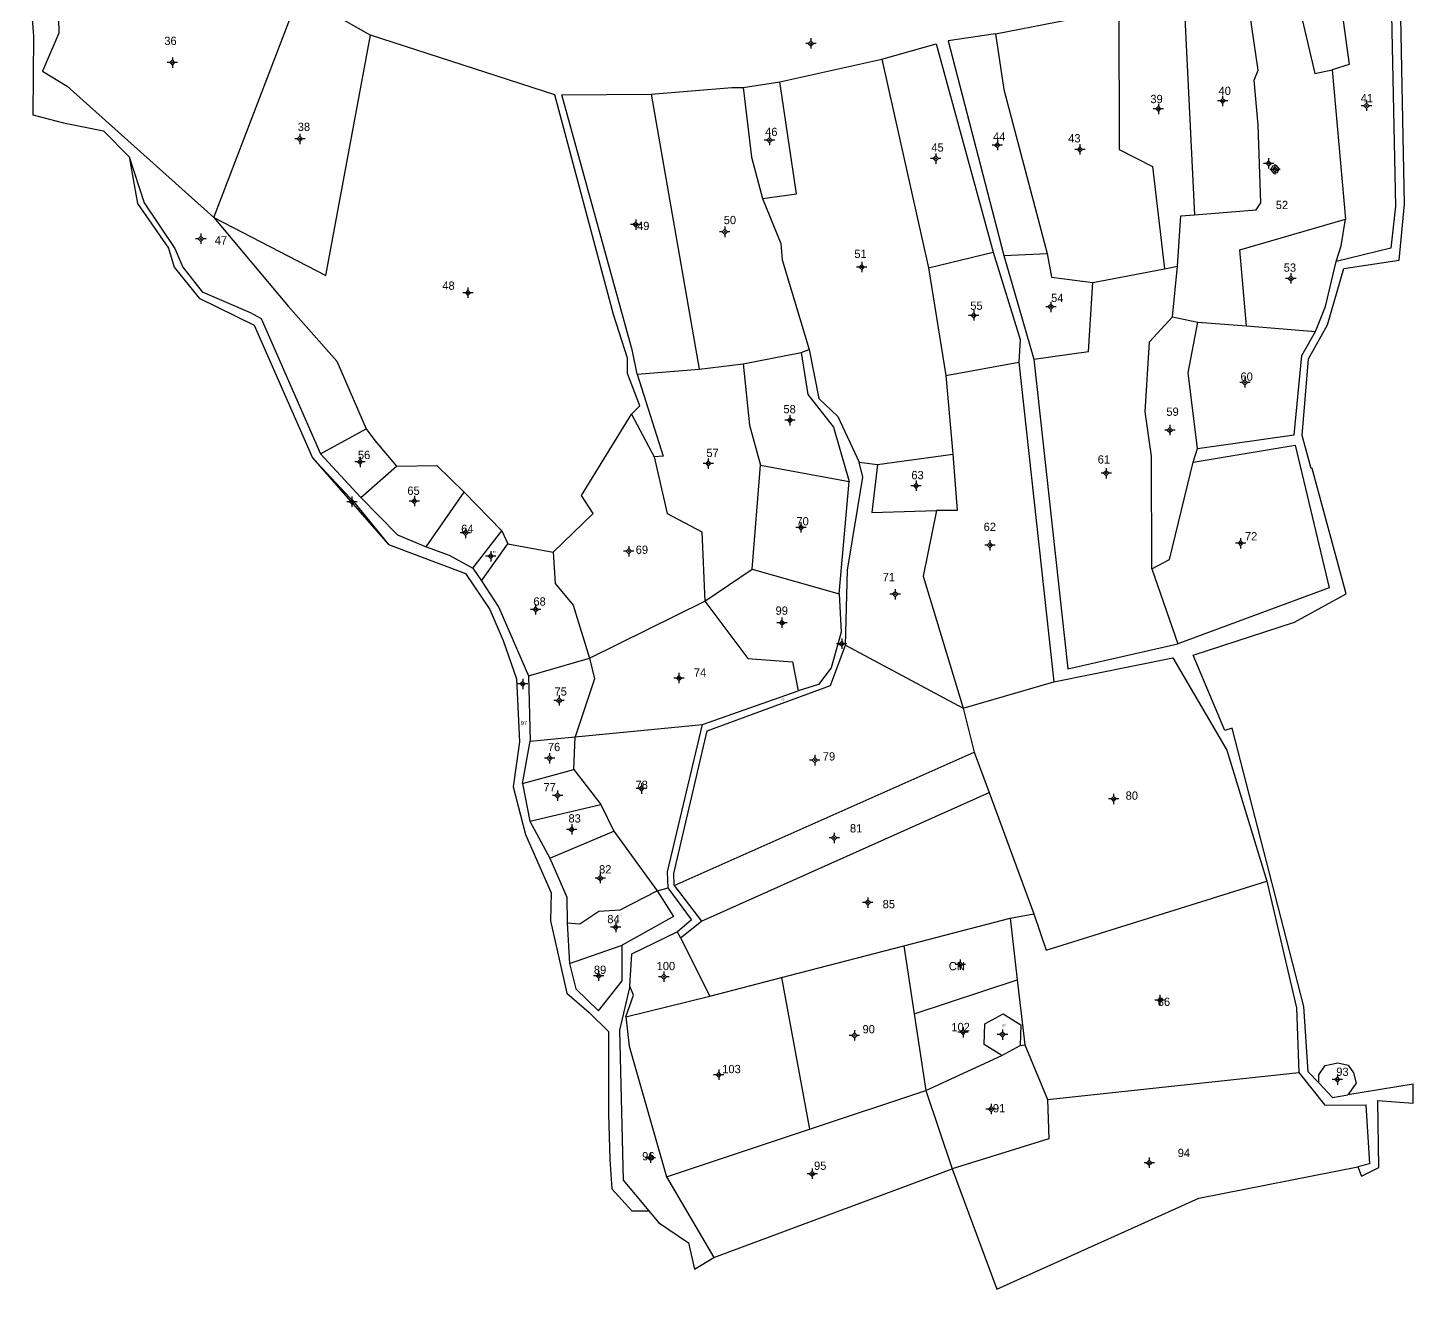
# Model space of a CAD drawing. Extents: x 549738 to 550088, y 1837966 to 1838505.
# Drawn here: x 549738.4 to 550072.8, y 1837966.1 to 1838270.6 of the extents above; entities that cross this region are included whole.
import ezdxf

# ---------------------------------------------------------------- set-up
doc = ezdxf.new("R2010")
doc.units = 0
for name, color, linetype in [('Level 10', 7, 'Continuous'), ('Level 11', 7, 'Continuous'), ('Level 15', 7, 'Continuous')]:
    doc.layers.add(name, color=color, linetype=linetype)

msp = doc.modelspace()

# ---------------------------------------------------------------- linework, layer by layer
at = {"layer": 'Level 10'}
for p, q in [((549783.33, 1838224.78), (549803.92, 1838278.62)), ((549803.92, 1838278.62), (549821.12, 1838268.8)), ((550017.36, 1838278.49), (550020, 1838225.42)), ((549971.93, 1838269.1), (550001.71, 1838274.91)), ((549919.88, 1838257.57), (549944.52, 1838262.98)), ((549944.52, 1838262.98), (549955.82, 1838212.67)), ((550053.23, 1838260.46), (550056.46, 1838224.36)), ((549911.05, 1838256.16), (549919.88, 1838257.57)), ((549888.88, 1838254.53), (549900.46, 1838188.19)), ((549955.82, 1838212.67), (549971.42, 1838216.39)), ((549973.99, 1838215.58), (549984.45, 1838216.08)), ((549973.99, 1838215.58), (549981.18, 1838190.63)), ((549955.82, 1838212.67), (549959.98, 1838186.63)), ((549995.42, 1838209.08), (550012.74, 1838212.42)), ((550012.74, 1838212.42), (550015.91, 1838213.02)), ((550014.65, 1838200.81), (550015.91, 1838213.02)), ((550014.65, 1838200.81), (550020.76, 1838199.56)), ((550020.76, 1838199.56), (550032.51, 1838198.63)), ((550032.51, 1838198.63), (550049.16, 1838197.24)), ((549911.09, 1838189.46), (549925.08, 1838192.19)), ((549925.08, 1838192.19), (549926.96, 1838192.89)), ((549900.46, 1838188.19), (549911.09, 1838189.46)), ((549959.98, 1838186.63), (549977.55, 1838189.9)), ((549977.55, 1838189.9), (549986.03, 1838112.67)), ((549885.5, 1838186.95), (549900.46, 1838188.19)), ((549959.98, 1838186.63), (549961.67, 1838167.62)), ((549884.13, 1838177.35), (549889.6, 1838167.03)), ((549809.08, 1838167.76), (549820.09, 1838173.79)), ((550019.63, 1838165.76), (550020.68, 1838169.01)), ((549807.13, 1838166.81), (549825.47, 1838145.88)), ((549809.08, 1838167.76), (549818.77, 1838157.21)), ((549939.04, 1838165.75), (549943.45, 1838165.13)), ((549943.45, 1838165.13), (549961.67, 1838167.62)), ((549818.77, 1838157.21), (549827.42, 1838164.77)), ((549913.26, 1838139.9), (549915.22, 1838165.01)), ((549915.22, 1838165.01), (549936.67, 1838161.06)), ((549934.26, 1838133.95), (549936.67, 1838161.06)), ((549834.55, 1838145.3), (549843.72, 1838158.5)), ((549843.72, 1838158.5), (549852.81, 1838149.15)), ((549845.85, 1838140.16), (549852.81, 1838149.15)), ((549852.81, 1838149.15), (549854.29, 1838146.02)), ((549847.87, 1838137.08), (549854.29, 1838146.02)), ((549854.29, 1838146.02), (549865.23, 1838143.98)), ((549845.85, 1838140.16), (549847.87, 1838137.08)), ((549901.78, 1838132.14), (549913.26, 1838139.9)), ((549913.26, 1838139.9), (549934.26, 1838133.95)), ((550009.67, 1838139.96), (550015.96, 1838121.86)), ((549874, 1838118.43), (549901.78, 1838132.14)), ((549859.24, 1838114.12), (549874, 1838118.43)), ((549935.77, 1838121.59), (549964.18, 1838106.35)), ((549859.24, 1838114.12), (549859.65, 1838098.36)), ((549964.18, 1838106.35), (549986.03, 1838112.67)), ((549901.24, 1838102.36), (549924.35, 1838110.53)), ((549964.18, 1838106.35), (549966.81, 1838095.73)), ((549870.55, 1838099.43), (549901.24, 1838102.36)), ((549857.84, 1838088.19), (549859.65, 1838098.36)), ((549859.65, 1838098.36), (549870.55, 1838099.43)), ((549870.22, 1838091.54), (549870.55, 1838099.43)), ((549894.44, 1838063.54), (549966.81, 1838095.73)), ((549966.81, 1838095.73), (549970.39, 1838085.99)), ((549857.84, 1838088.19), (549870.22, 1838091.54)), ((549870.22, 1838091.54), (549876.72, 1838083.05)), ((549857.84, 1838088.19), (549859.59, 1838079.03)), ((549900.97, 1838054.91), (549970.39, 1838085.99)), ((549970.39, 1838085.99), (549981.19, 1838056.67)), ((549859.59, 1838079.03), (549876.72, 1838083.05)), ((549876.72, 1838083.05), (549879.86, 1838076.64)), ((549859.59, 1838079.03), (549864.4, 1838070.12)), ((549864.4, 1838070.12), (549879.86, 1838076.64)), ((549879.86, 1838076.64), (549890.32, 1838062.23)), ((549890.32, 1838062.23), (549892.98, 1838062.94)), ((549894.44, 1838063.54), (549900.97, 1838054.91)), ((549895.95, 1838050.9), (549900.97, 1838054.91)), ((549949.8, 1838048.98), (549975.46, 1838055.66)), ((549975.46, 1838055.66), (549981.19, 1838056.67)), ((549975.46, 1838055.66), (549977.19, 1838040.77)), ((549868.59, 1838054.52), (549869.14, 1838044.67)), ((549895.15, 1838052.37), (549895.95, 1838050.9)), ((549869.14, 1838044.67), (549881.84, 1838049.17)), ((549895.95, 1838050.9), (549903.01, 1838036.79)), ((549920.32, 1838041.3), (549949.8, 1838048.98)), ((549949.8, 1838048.98), (549952.3, 1838032.54)), ((549903.01, 1838036.79), (549920.32, 1838041.3)), ((549920.32, 1838041.3), (549927.06, 1838004.69)), ((549952.3, 1838032.54), (549977.19, 1838040.77)), ((549977.19, 1838040.77), (549979.01, 1838025.05)), ((549882.73, 1838031.82), (549903.01, 1838036.79)), ((549952.3, 1838032.54), (549955.13, 1838014.07)), ((549973.52, 1838022.53), (549977.87, 1838024.9)), ((549977.87, 1838024.9), (549979.01, 1838025.05)), ((549979.01, 1838025.05), (549984.47, 1838011.87)), ((549955.13, 1838014.07), (549973.52, 1838022.53)), ((549984.47, 1838011.87), (550045.18, 1838018.39)), ((549927.06, 1838004.69), (549955.13, 1838014.07)), ((549955.13, 1838014.07), (549961.46, 1837995.11)), ((549892.55, 1837993.17), (549927.06, 1838004.69)), ((549904.01, 1837973.74), (549961.46, 1837995.11)), ((549892.55, 1837993.17), (549904.01, 1837973.74))]:
    msp.add_line(p, q, dxfattribs=at)
for points in [[(550049.98, 1838015.89), (550047.45, 1838018.58), (550046.39, 1838034.36), (550029.05, 1838101.52), (550027.33, 1838100.94), (550019.68, 1838119.1), (550044.12, 1838127.07), (550056.61, 1838133.93), (550048.36, 1838164.19), (550048.16, 1838164.16), (550045.96, 1838172.16), (550047.5, 1838190.64), (550052.1, 1838198.88), (550056.05, 1838212.44), (550069.38, 1838214.51), (550070.63, 1838227.98), (550069.47, 1838289.5), (550070.34, 1838289.62), (550070.22, 1838304.62)], [(550053.95, 1838286.4), (550067.2, 1838289.05), (550068.5, 1838227.56), (550067.34, 1838217.41), (550054.16, 1838214.16)], [(549738.39, 1838286.22), (549739.78, 1838268.58), (549739.66, 1838249.6), (549746.99, 1838247.64), (549756.68, 1838245.73), (549762.88, 1838239.4)], [(550053.95, 1838286.4), (550057.32, 1838261.73), (550053.23, 1838260.46)], [(549745.58, 1838284.05), (549745.93, 1838269.26), (549741.95, 1838260.08), (549747.93, 1838256.47), (549783.33, 1838224.78)], [(550043.34, 1838284.01), (550049.02, 1838259.52), (550053.23, 1838260.46)], [(550020, 1838225.42), (550034.87, 1838226.61), (550036.02, 1838228.34), (550035.31, 1838247.11), (550034.39, 1838257.92), (550035.37, 1838260.37), (550032.26, 1838281.33)], [(550001.71, 1838274.91), (550001.8, 1838241.23), (550009.82, 1838237.07), (550012.74, 1838212.42)], [(549971.93, 1838269.1), (549960.54, 1838267.4), (549973.99, 1838215.58)], [(549971.93, 1838269.1), (549973.95, 1838255.71), (549984.45, 1838216.08)], [(549783.33, 1838224.78), (549810.33, 1838210.82), (549821.12, 1838268.8)], [(549884.13, 1838177.35), (549886.09, 1838179.32), (549883.17, 1838187.15), (549883.13, 1838190.83), (549879.73, 1838201.35), (549865.57, 1838254.41), (549821.12, 1838268.8)], [(549944.52, 1838262.98), (549957.62, 1838266.74), (549971.42, 1838216.39)], [(549888.88, 1838254.53), (549908.34, 1838256.15), (549911.05, 1838256.16)], [(549911.05, 1838256.16), (549913.05, 1838239.33), (549915.73, 1838229.39)], [(549915.73, 1838229.39), (549923.95, 1838230.5), (549919.88, 1838257.57)], [(549885.5, 1838186.95), (549884.35, 1838192.49), (549867.26, 1838254.42), (549888.88, 1838254.53)], [(549762.88, 1838239.4), (549766.5, 1838228.33), (549773.89, 1838217.3), (549775.82, 1838212.77), (549780.52, 1838206.83), (549792.06, 1838201.84), (549794.77, 1838200.42), (549809.08, 1838167.76)], [(549762.88, 1838239.4), (549764.85, 1838228.19), (549772.33, 1838217.37), (549773.71, 1838212.78), (549779.8, 1838205.28), (549793.05, 1838198.83), (549807.13, 1838166.81)], [(550040.39, 1838236.56), (550039.77, 1838237.34), (550038.78, 1838237.19), (550038.41, 1838236.26), (550039.03, 1838235.48), (550040.02, 1838235.62), (550040.39, 1838236.56)], [(549915.73, 1838229.39), (549920.17, 1838218.49), (549920.5, 1838214.59), (549926.96, 1838192.89)], [(549783.33, 1838224.78), (549801.26, 1838203.35), (549812.98, 1838190.08), (549820.09, 1838173.79)], [(550015.91, 1838213.02), (550016.72, 1838225.16), (550020, 1838225.42)], [(550032.51, 1838198.63), (550030.94, 1838216.98), (550056.46, 1838224.36)], [(550054.16, 1838214.16), (550055.39, 1838217.96), (550056.46, 1838224.36)], [(549971.42, 1838216.39), (549977.87, 1838195.34), (549977.55, 1838189.9)], [(549984.45, 1838216.08), (549985.49, 1838210.41), (549995.42, 1838209.08)], [(550049.16, 1838197.24), (550051.6, 1838203.27), (550054.16, 1838214.16)], [(549981.18, 1838190.63), (549994.41, 1838192.44), (549995.42, 1838209.08)], [(550009.67, 1838139.96), (550009.61, 1838167.14), (550008.1, 1838177.85), (550009.11, 1838194.8), (550014.65, 1838200.81)], [(550020.68, 1838169.01), (550018.44, 1838187.26), (550020.76, 1838199.56)], [(550020.68, 1838169.01), (550044.02, 1838172.35), (550045.86, 1838191.49), (550049.16, 1838197.24)], [(549925.08, 1838192.19), (549926.69, 1838182.04), (549932.87, 1838174.18), (549936.67, 1838161.06)], [(549926.96, 1838192.89), (549929.34, 1838181.09), (549933.93, 1838176.75), (549939.04, 1838165.75)], [(549911.09, 1838189.46), (549912.6, 1838174.63), (549915.22, 1838165.01)], [(549981.18, 1838190.63), (549989.41, 1838115.86), (550015.96, 1838121.86)], [(549885.5, 1838186.95), (549891.77, 1838167.21), (549889.6, 1838167.03)], [(549865.23, 1838143.98), (549874.89, 1838153.31), (549872.03, 1838157.64), (549884.13, 1838177.35)], [(549820.09, 1838173.79), (549822.15, 1838170.98), (549827.42, 1838164.77)], [(550019.63, 1838165.76), (550044.24, 1838169.8), (550052.45, 1838135.39), (550015.96, 1838121.86)], [(549807.13, 1838166.81), (549817.31, 1838155.84), (549825.47, 1838145.88)], [(549889.6, 1838167.03), (549892.72, 1838153.34), (549901.12, 1838148.89), (549901.78, 1838132.14)], [(549935.77, 1838121.59), (549936.25, 1838139.65), (549939.94, 1838162.11), (549939.04, 1838165.75)], [(549961.67, 1838167.62), (549962.74, 1838154.02), (549957.72, 1838154.07)], [(550009.67, 1838139.96), (550013.96, 1838142.21), (550019.63, 1838165.76)], [(549827.42, 1838164.77), (549837.09, 1838164.91), (549843.72, 1838158.5)], [(549943.45, 1838165.13), (549942.11, 1838153.61), (549957.72, 1838154.07)], [(549818.77, 1838157.21), (549827.62, 1838148.2), (549834.55, 1838145.3)], [(549957.72, 1838154.07), (549954.49, 1838138.19), (549964.18, 1838106.35)], [(549825.47, 1838145.88), (549844.07, 1838138.87), (549849.93, 1838130.13), (549853.11, 1838122.64), (549856.35, 1838113.44), (549857.05, 1838098.22), (549855.58, 1838087.37), (549858.52, 1838075.87), (549864.75, 1838061.75), (549864.55, 1838054.97), (549868.46, 1838037.57), (549873.89, 1838032.88), (549878.57, 1838028.3), (549878.58, 1838008.42), (549878.88, 1837997.4), (549879.32, 1837990.28), (549884.22, 1837985), (549888.26, 1837985.04)], [(549834.55, 1838145.3), (549840.1, 1838143.26), (549845.85, 1838140.16)], [(549865.23, 1838143.98), (549865.66, 1838136.45), (549870.06, 1838131.23), (549874, 1838118.43)], [(549847.87, 1838137.08), (549852.05, 1838130.65), (549859.24, 1838114.12)], [(549901.78, 1838132.14), (549912.19, 1838118.3), (549922.97, 1838117.52), (549924.35, 1838110.53)], [(549934.26, 1838133.95), (549934.68, 1838124.69), (549932.29, 1838116.07), (549929.24, 1838112.05), (549924.35, 1838110.53)], [(549874, 1838118.43), (549875.15, 1838113.45), (549870.55, 1838099.43)], [(549894.44, 1838063.54), (549894.33, 1838066.45), (549902.33, 1838100.9), (549932.17, 1838111.82), (549935.77, 1838121.59)], [(549986.03, 1838112.67), (550014.77, 1838118.5), (550027.76, 1838096.2), (550037.44, 1838064.58)], [(549892.98, 1838062.94), (549892.79, 1838066.82), (549901.24, 1838102.36)], [(549864.4, 1838070.12), (549868.5, 1838060.71), (549868.59, 1838054.52)], [(549868.59, 1838054.52), (549871.6, 1838054.25), (549876.23, 1838057.33), (549881.4, 1838057.67), (549890.32, 1838062.23)], [(549890.32, 1838062.23), (549894.21, 1838056.02), (549881.84, 1838049.17)], [(549895.15, 1838052.37), (549898.58, 1838055.32), (549892.98, 1838062.94)], [(549981.19, 1838056.67), (549984.2, 1838047.92), (550037.44, 1838064.58)], [(550037.44, 1838064.58), (550044.6, 1838033.98), (550045.18, 1838018.39)], [(549883.7, 1838039.23), (549884.21, 1838047.06), (549895.15, 1838052.37)], [(549869.14, 1838044.67), (549870.7, 1838038.56), (549876.14, 1838033.3), (549881.84, 1838040.56), (549881.84, 1838049.17)], [(549883.7, 1838039.23), (549881.25, 1838028.64), (549882.12, 1837992.39), (549888.26, 1837985.04)], [(549882.73, 1838031.82), (549884.61, 1838037.04), (549883.7, 1838039.23)], [(549882.73, 1838031.82), (549883.52, 1838024.74), (549892.55, 1837993.17)], [(549973.52, 1838022.53), (549969.25, 1838025.14), (549969.38, 1838030.13), (549973.77, 1838032.53), (549978.03, 1838029.91), (549977.87, 1838024.9)], [(550045.18, 1838018.39), (550051.43, 1838010.5), (550061.31, 1838010.59), (550062.25, 1837996.31), (550059.39, 1837995.61)], [(550049.98, 1838015.89), (550049.96, 1838017.85), (550051.52, 1838020.12), (550054.61, 1838020.75), (550057.1, 1838020.17), (550058.35, 1838018.32), (550058.99, 1838015.85), (550057.01, 1838013)], [(550049.98, 1838015.89), (550053.26, 1838012.38), (550057.01, 1838013)], [(550059.39, 1837995.61), (550060.28, 1837993.33), (550064.47, 1837995.46), (550064.25, 1838011.62), (550072.78, 1838011.01), (550072.74, 1838015.58), (550057.01, 1838013)], [(549984.47, 1838011.87), (549984.79, 1838002.37), (549961.46, 1837995.11)], [(549961.46, 1837995.11), (549972.26, 1837966.06), (550021.01, 1837988.07), (550059.39, 1837995.61)], [(549888.26, 1837985.04), (549890.63, 1837982.19), (549897.87, 1837977.28), (549899.34, 1837970.92), (549904.01, 1837973.74)]]:
    msp.add_lwpolyline(points, dxfattribs=at)
at = {"layer": 'Level 11'}
for p, q in [((549926.77, 1838266.82), (549926.14, 1838266.82)), ((549927.39, 1838267.44), (549926.77, 1838266.82)), ((549926.77, 1838266.82), (549927.39, 1838266.19)), ((549927.39, 1838268.07), (549927.39, 1838267.44)), ((549928.02, 1838266.82), (549927.39, 1838267.44)), ((549927.39, 1838266.19), (549928.02, 1838266.82)), ((549927.39, 1838266.19), (549927.39, 1838265.57)), ((549928.64, 1838266.82), (549928.02, 1838266.82)), ((549773.3, 1838262.83), (549772.68, 1838262.2)), ((549773.3, 1838263.45), (549773.3, 1838262.83)), ((549773.93, 1838262.2), (549773.3, 1838262.83)), ((549772.68, 1838262.2), (549772.05, 1838262.2)), ((549772.68, 1838262.2), (549773.3, 1838261.58)), ((549773.3, 1838261.58), (549773.93, 1838262.2)), ((549773.3, 1838261.58), (549773.3, 1838260.95)), ((549774.55, 1838262.2), (549773.93, 1838262.2)), ((550011.26, 1838252.26), (550011.26, 1838251.63)), ((550026.14, 1838252.92), (550025.52, 1838252.92)), ((550026.77, 1838253.55), (550026.14, 1838252.92)), ((550026.14, 1838252.92), (550026.77, 1838252.3)), ((550026.77, 1838254.17), (550026.77, 1838253.55)), ((550027.39, 1838252.92), (550026.77, 1838253.55)), ((550026.77, 1838252.3), (550027.39, 1838252.92)), ((550026.77, 1838252.3), (550026.77, 1838251.67)), ((550028.02, 1838252.92), (550027.39, 1838252.92)), ((550061.49, 1838252.38), (550060.87, 1838251.75)), ((550061.49, 1838253), (550061.49, 1838252.38)), ((550062.12, 1838251.75), (550061.49, 1838252.38)), ((550010.63, 1838251.01), (550010.01, 1838251.01)), ((550011.26, 1838251.63), (550010.63, 1838251.01)), ((550010.63, 1838251.01), (550011.26, 1838250.38)), ((550011.88, 1838251.01), (550011.26, 1838251.63)), ((550011.26, 1838250.38), (550011.88, 1838251.01)), ((550011.26, 1838250.38), (550011.26, 1838249.76)), ((550012.51, 1838251.01), (550011.88, 1838251.01)), ((550060.87, 1838251.75), (550060.24, 1838251.75)), ((550060.87, 1838251.75), (550061.49, 1838251.13)), ((550061.49, 1838251.13), (550062.12, 1838251.75)), ((550061.49, 1838251.13), (550061.49, 1838250.5)), ((550062.74, 1838251.75), (550062.12, 1838251.75)), ((549803.45, 1838243.76), (549802.83, 1838243.76)), ((549804.08, 1838244.39), (549803.45, 1838243.76)), ((549803.45, 1838243.76), (549804.08, 1838243.14)), ((549804.08, 1838245.01), (549804.08, 1838244.39)), ((549804.7, 1838243.76), (549804.08, 1838244.39)), ((549804.08, 1838243.14), (549804.7, 1838243.76)), ((549804.08, 1838243.14), (549804.08, 1838242.51)), ((549805.33, 1838243.76), (549804.7, 1838243.76)), ((549916.78, 1838243.48), (549916.16, 1838243.48)), ((549917.41, 1838244.1), (549916.78, 1838243.48)), ((549916.78, 1838243.48), (549917.41, 1838242.85)), ((549917.41, 1838244.73), (549917.41, 1838244.1)), ((549918.03, 1838243.48), (549917.41, 1838244.1)), ((549917.41, 1838242.85), (549918.03, 1838243.48)), ((549917.41, 1838242.85), (549917.41, 1838242.23)), ((549918.66, 1838243.48), (549918.03, 1838243.48)), ((549971.78, 1838242.28), (549971.15, 1838242.28)), ((549972.4, 1838242.9), (549971.78, 1838242.28)), ((549971.78, 1838242.28), (549972.4, 1838241.65)), ((549972.4, 1838243.53), (549972.4, 1838242.9)), ((549973.03, 1838242.28), (549972.4, 1838242.9)), ((549972.4, 1838241.65), (549973.03, 1838242.28)), ((549973.65, 1838242.28), (549973.03, 1838242.28)), ((549992.34, 1838242.46), (549992.34, 1838241.84)), ((549956.91, 1838239.02), (549956.28, 1838239.02)), ((549957.53, 1838239.64), (549956.91, 1838239.02)), ((549956.91, 1838239.02), (549957.53, 1838238.39)), ((549957.53, 1838240.27), (549957.53, 1838239.64)), ((549958.16, 1838239.02), (549957.53, 1838239.64)), ((549957.53, 1838238.39), (549958.16, 1838239.02)), ((549958.78, 1838239.02), (549958.16, 1838239.02)), ((549972.4, 1838241.65), (549972.4, 1838241.03)), ((549991.71, 1838241.21), (549991.09, 1838241.21)), ((549992.34, 1838241.84), (549991.71, 1838241.21)), ((549991.71, 1838241.21), (549992.34, 1838240.59)), ((549992.96, 1838241.21), (549992.34, 1838241.84)), ((549992.34, 1838240.59), (549992.96, 1838241.21)), ((549992.34, 1838240.59), (549992.34, 1838239.96)), ((549993.59, 1838241.21), (549992.96, 1838241.21)), ((550037.87, 1838239.11), (550037.87, 1838238.48)), ((549957.53, 1838238.39), (549957.53, 1838237.77)), ((550037.24, 1838237.86), (550036.62, 1838237.86)), ((550037.87, 1838238.48), (550037.24, 1838237.86)), ((550037.24, 1838237.86), (550037.87, 1838237.23)), ((550038.49, 1838237.86), (550037.87, 1838238.48)), ((550037.87, 1838237.23), (550038.49, 1838237.86)), ((550037.87, 1838237.23), (550037.87, 1838236.61)), ((550038.78, 1838236.41), (550038.15, 1838236.41)), ((550039.12, 1838237.86), (550038.49, 1838237.86)), ((550039.4, 1838237.03), (550038.78, 1838236.41)), ((550038.78, 1838236.41), (550039.4, 1838235.78)), ((550039.4, 1838237.66), (550039.4, 1838237.03)), ((550040.03, 1838236.41), (550039.4, 1838237.03)), ((550039.4, 1838235.78), (550040.03, 1838236.41)), ((550039.4, 1838235.78), (550039.4, 1838235.16)), ((550040.65, 1838236.41), (550040.03, 1838236.41)), ((549884.49, 1838223.07), (549883.87, 1838223.07)), ((549885.12, 1838223.7), (549884.49, 1838223.07)), ((549884.49, 1838223.07), (549885.12, 1838222.45)), ((549885.12, 1838224.32), (549885.12, 1838223.7)), ((549885.74, 1838223.07), (549885.12, 1838223.7)), ((549885.12, 1838222.45), (549885.74, 1838223.07)), ((549885.12, 1838222.45), (549885.12, 1838221.82)), ((549886.37, 1838223.07), (549885.74, 1838223.07)), ((549906.62, 1838222.58), (549906.62, 1838221.95)), ((549779.54, 1838219.65), (549778.92, 1838219.65)), ((549780.17, 1838220.27), (549779.54, 1838219.65)), ((549779.54, 1838219.65), (549780.17, 1838219.02)), ((549780.17, 1838220.9), (549780.17, 1838220.27)), ((549780.79, 1838219.65), (549780.17, 1838220.27)), ((549780.17, 1838219.02), (549780.79, 1838219.65)), ((549780.17, 1838219.02), (549780.17, 1838218.4)), ((549781.42, 1838219.65), (549780.79, 1838219.65)), ((549905.99, 1838221.33), (549905.37, 1838221.33)), ((549906.62, 1838221.95), (549905.99, 1838221.33)), ((549905.99, 1838221.33), (549906.62, 1838220.7)), ((549907.24, 1838221.33), (549906.62, 1838221.95)), ((549906.62, 1838220.7), (549907.24, 1838221.33)), ((549906.62, 1838220.7), (549906.62, 1838220.08)), ((549907.87, 1838221.33), (549907.24, 1838221.33)), ((549939.04, 1838212.82), (549938.42, 1838212.82)), ((549939.67, 1838213.44), (549939.04, 1838212.82)), ((549939.04, 1838212.82), (549939.67, 1838212.19)), ((549939.67, 1838214.07), (549939.67, 1838213.44)), ((549940.29, 1838212.82), (549939.67, 1838213.44)), ((549939.67, 1838212.19), (549940.29, 1838212.82)), ((549939.67, 1838212.19), (549939.67, 1838211.57)), ((549940.92, 1838212.82), (549940.29, 1838212.82)), ((550042.6, 1838210.09), (550041.98, 1838210.09)), ((550043.23, 1838210.72), (550042.6, 1838210.09)), ((550042.6, 1838210.09), (550043.23, 1838209.47)), ((550043.23, 1838211.34), (550043.23, 1838210.72)), ((550043.85, 1838210.09), (550043.23, 1838210.72)), ((550043.23, 1838209.47), (550043.85, 1838210.09)), ((550043.23, 1838209.47), (550043.23, 1838208.84)), ((550044.48, 1838210.09), (550043.85, 1838210.09)), ((549844.01, 1838206.61), (549843.39, 1838206.61)), ((549844.64, 1838207.24), (549844.01, 1838206.61)), ((549844.01, 1838206.61), (549844.64, 1838205.99)), ((549844.64, 1838207.86), (549844.64, 1838207.24)), ((549845.26, 1838206.61), (549844.64, 1838207.24)), ((549844.64, 1838205.99), (549845.26, 1838206.61)), ((549844.64, 1838205.99), (549844.64, 1838205.36)), ((549845.89, 1838206.61), (549845.26, 1838206.61)), ((549966.69, 1838202.39), (549966.69, 1838201.77)), ((549984.69, 1838203.2), (549984.06, 1838203.2)), ((549985.31, 1838203.82), (549984.69, 1838203.2)), ((549984.69, 1838203.2), (549985.31, 1838202.57)), ((549985.31, 1838204.45), (549985.31, 1838203.82)), ((549985.94, 1838203.2), (549985.31, 1838203.82)), ((549985.31, 1838202.57), (549985.94, 1838203.2)), ((549985.31, 1838202.57), (549985.31, 1838201.95)), ((549986.56, 1838203.2), (549985.94, 1838203.2)), ((549966.07, 1838201.14), (549965.44, 1838201.14)), ((549966.69, 1838201.77), (549966.07, 1838201.14)), ((549966.07, 1838201.14), (549966.69, 1838200.52)), ((549967.32, 1838201.14), (549966.69, 1838201.77)), ((549966.69, 1838200.52), (549967.32, 1838201.14)), ((549966.69, 1838200.52), (549966.69, 1838199.89)), ((549967.94, 1838201.14), (549967.32, 1838201.14)), ((550032.14, 1838185.6), (550031.51, 1838184.98)), ((550032.14, 1838186.23), (550032.14, 1838185.6)), ((550032.76, 1838184.98), (550032.14, 1838185.6)), ((550031.51, 1838184.98), (550030.89, 1838184.98)), ((550031.51, 1838184.98), (550032.14, 1838184.35)), ((550032.14, 1838184.35), (550032.76, 1838184.98)), ((550032.14, 1838184.35), (550032.14, 1838183.73)), ((550033.39, 1838184.98), (550032.76, 1838184.98)), ((549921.73, 1838175.84), (549921.1, 1838175.84)), ((549922.35, 1838176.46), (549921.73, 1838175.84)), ((549921.73, 1838175.84), (549922.35, 1838175.21)), ((549922.35, 1838177.09), (549922.35, 1838176.46)), ((549922.98, 1838175.84), (549922.35, 1838176.46)), ((549922.35, 1838175.21), (549922.98, 1838175.84)), ((549923.6, 1838175.84), (549922.98, 1838175.84)), ((549922.35, 1838175.21), (549922.35, 1838174.59)), ((550013.4, 1838173.48), (550012.78, 1838173.48)), ((550014.03, 1838174.1), (550013.4, 1838173.48)), ((550013.4, 1838173.48), (550014.03, 1838172.85)), ((550014.03, 1838174.73), (550014.03, 1838174.1)), ((550014.65, 1838173.48), (550014.03, 1838174.1)), ((550014.03, 1838172.85), (550014.65, 1838173.48)), ((550014.03, 1838172.85), (550014.03, 1838172.23)), ((550015.28, 1838173.48), (550014.65, 1838173.48)), ((549817.97, 1838165.8), (549817.35, 1838165.8)), ((549818.6, 1838166.42), (549817.97, 1838165.8)), ((549817.97, 1838165.8), (549818.6, 1838165.17)), ((549818.6, 1838167.05), (549818.6, 1838166.42)), ((549819.22, 1838165.8), (549818.6, 1838166.42)), ((549818.6, 1838165.17), (549819.22, 1838165.8)), ((549819.85, 1838165.8), (549819.22, 1838165.8)), ((549902.02, 1838165.39), (549901.39, 1838165.39)), ((549902.64, 1838166.01), (549902.02, 1838165.39)), ((549902.02, 1838165.39), (549902.64, 1838164.76)), ((549902.64, 1838166.64), (549902.64, 1838166.01)), ((549903.27, 1838165.39), (549902.64, 1838166.01)), ((549902.64, 1838164.76), (549903.27, 1838165.39)), ((549903.89, 1838165.39), (549903.27, 1838165.39)), ((549818.6, 1838165.17), (549818.6, 1838164.55)), ((549902.64, 1838164.76), (549902.64, 1838164.14)), ((549998.05, 1838163.05), (549997.42, 1838163.05)), ((549998.67, 1838163.67), (549998.05, 1838163.05)), ((549998.05, 1838163.05), (549998.67, 1838162.42)), ((549998.67, 1838164.3), (549998.67, 1838163.67)), ((549999.3, 1838163.05), (549998.67, 1838163.67)), ((549998.67, 1838162.42), (549999.3, 1838163.05)), ((549998.67, 1838162.42), (549998.67, 1838161.8)), ((549999.92, 1838163.05), (549999.3, 1838163.05)), ((549952.15, 1838160.02), (549951.52, 1838160.02)), ((549952.77, 1838160.65), (549952.15, 1838160.02)), ((549952.15, 1838160.02), (549952.77, 1838159.4)), ((549952.77, 1838161.27), (549952.77, 1838160.65)), ((549953.4, 1838160.02), (549952.77, 1838160.65)), ((549952.77, 1838159.4), (549953.4, 1838160.02)), ((549952.77, 1838159.4), (549952.77, 1838158.77)), ((549954.02, 1838160.02), (549953.4, 1838160.02)), ((549816.01, 1838156.18), (549815.39, 1838156.18)), ((549816.64, 1838156.8), (549816.01, 1838156.18)), ((549816.01, 1838156.18), (549816.64, 1838155.55)), ((549816.64, 1838157.43), (549816.64, 1838156.8)), ((549817.26, 1838156.18), (549816.64, 1838156.8)), ((549816.64, 1838155.55), (549817.26, 1838156.18)), ((549816.64, 1838155.55), (549816.64, 1838154.93)), ((549817.89, 1838156.18), (549817.26, 1838156.18)), ((549831.08, 1838156.35), (549830.45, 1838156.35)), ((549831.7, 1838156.98), (549831.08, 1838156.35)), ((549831.08, 1838156.35), (549831.7, 1838155.73)), ((549831.7, 1838157.6), (549831.7, 1838156.98)), ((549832.33, 1838156.35), (549831.7, 1838156.98)), ((549831.7, 1838155.73), (549832.33, 1838156.35)), ((549831.7, 1838155.73), (549831.7, 1838155.1)), ((549832.95, 1838156.35), (549832.33, 1838156.35)), ((549843.41, 1838148.63), (549842.79, 1838148.63)), ((549844.04, 1838149.25), (549843.41, 1838148.63)), ((549843.41, 1838148.63), (549844.04, 1838148)), ((549844.04, 1838149.88), (549844.04, 1838149.25)), ((549844.66, 1838148.63), (549844.04, 1838149.25)), ((549844.04, 1838148), (549844.66, 1838148.63)), ((549845.29, 1838148.63), (549844.66, 1838148.63)), ((549924.37, 1838149.98), (549923.74, 1838149.98)), ((549924.99, 1838150.6), (549924.37, 1838149.98)), ((549924.37, 1838149.98), (549924.99, 1838149.35)), ((549924.99, 1838151.23), (549924.99, 1838150.6)), ((549925.62, 1838149.98), (549924.99, 1838150.6)), ((549924.99, 1838149.35), (549925.62, 1838149.98)), ((549924.99, 1838149.35), (549924.99, 1838148.73)), ((549926.24, 1838149.98), (549925.62, 1838149.98)), ((549844.04, 1838148), (549844.04, 1838147.38)), ((549883.45, 1838145.48), (549883.45, 1838144.86)), ((549969.98, 1838145.68), (549969.35, 1838145.68)), ((549970.6, 1838146.31), (549969.98, 1838145.68)), ((549969.98, 1838145.68), (549970.6, 1838145.06)), ((549970.6, 1838146.93), (549970.6, 1838146.31)), ((549971.23, 1838145.68), (549970.6, 1838146.31)), ((549970.6, 1838145.06), (549971.23, 1838145.68)), ((549971.85, 1838145.68), (549971.23, 1838145.68)), ((550030.48, 1838146.16), (550029.86, 1838146.16)), ((550031.11, 1838146.78), (550030.48, 1838146.16)), ((550030.48, 1838146.16), (550031.11, 1838145.53)), ((550031.11, 1838147.41), (550031.11, 1838146.78)), ((550031.73, 1838146.16), (550031.11, 1838146.78)), ((550031.11, 1838145.53), (550031.73, 1838146.16)), ((550031.11, 1838145.53), (550031.11, 1838144.91)), ((550032.36, 1838146.16), (550031.73, 1838146.16)), ((549849.5, 1838143.02), (549848.88, 1838143.02)), ((549850.13, 1838143.65), (549849.5, 1838143.02)), ((549849.5, 1838143.02), (549850.13, 1838142.4)), ((549850.13, 1838144.27), (549850.13, 1838143.65)), ((549850.75, 1838143.02), (549850.13, 1838143.65)), ((549850.13, 1838142.4), (549850.75, 1838143.02)), ((549850.13, 1838142.4), (549850.13, 1838141.77)), ((549851.38, 1838143.02), (549850.75, 1838143.02)), ((549882.82, 1838144.23), (549882.2, 1838144.23)), ((549883.45, 1838144.86), (549882.82, 1838144.23)), ((549882.82, 1838144.23), (549883.45, 1838143.61)), ((549884.07, 1838144.23), (549883.45, 1838144.86)), ((549883.45, 1838143.61), (549884.07, 1838144.23)), ((549883.45, 1838143.61), (549883.45, 1838142.98)), ((549884.7, 1838144.23), (549884.07, 1838144.23)), ((549970.6, 1838145.06), (549970.6, 1838144.43)), ((549947.12, 1838133.83), (549946.49, 1838133.83)), ((549947.74, 1838134.45), (549947.12, 1838133.83)), ((549947.12, 1838133.83), (549947.74, 1838133.2)), ((549947.74, 1838135.08), (549947.74, 1838134.45)), ((549948.37, 1838133.83), (549947.74, 1838134.45)), ((549947.74, 1838133.2), (549948.37, 1838133.83)), ((549947.74, 1838133.2), (549947.74, 1838132.58)), ((549948.99, 1838133.83), (549948.37, 1838133.83)), ((549860.34, 1838130.19), (549859.71, 1838130.19)), ((549860.96, 1838130.82), (549860.34, 1838130.19)), ((549860.34, 1838130.19), (549860.96, 1838129.57)), ((549860.96, 1838131.44), (549860.96, 1838130.82)), ((549861.59, 1838130.19), (549860.96, 1838130.82)), ((549860.96, 1838129.57), (549861.59, 1838130.19)), ((549860.96, 1838129.57), (549860.96, 1838128.94)), ((549862.21, 1838130.19), (549861.59, 1838130.19)), ((549919.79, 1838126.96), (549919.17, 1838126.96)), ((549920.42, 1838127.59), (549919.79, 1838126.96)), ((549919.79, 1838126.96), (549920.42, 1838126.34)), ((549920.42, 1838128.21), (549920.42, 1838127.59)), ((549921.04, 1838126.96), (549920.42, 1838127.59)), ((549920.42, 1838126.34), (549921.04, 1838126.96)), ((549920.42, 1838126.34), (549920.42, 1838125.71)), ((549921.67, 1838126.96), (549921.04, 1838126.96)), ((549934.22, 1838121.9), (549933.59, 1838121.9)), ((549934.84, 1838122.52), (549934.22, 1838121.9)), ((549934.22, 1838121.9), (549934.84, 1838121.27)), ((549934.84, 1838123.15), (549934.84, 1838122.52)), ((549935.47, 1838121.9), (549934.84, 1838122.52)), ((549934.84, 1838121.27), (549935.47, 1838121.9)), ((549936.09, 1838121.9), (549935.47, 1838121.9)), ((549934.84, 1838121.27), (549934.84, 1838120.65)), ((549857.22, 1838112.2), (549856.6, 1838112.2)), ((549857.85, 1838112.82), (549857.22, 1838112.2)), ((549857.22, 1838112.2), (549857.85, 1838111.57)), ((549857.85, 1838113.45), (549857.85, 1838112.82)), ((549858.47, 1838112.2), (549857.85, 1838112.82)), ((549857.85, 1838111.57), (549858.47, 1838112.2)), ((549859.1, 1838112.2), (549858.47, 1838112.2)), ((549894.93, 1838113.61), (549894.31, 1838113.61)), ((549895.56, 1838114.24), (549894.93, 1838113.61)), ((549894.93, 1838113.61), (549895.56, 1838112.99)), ((549895.56, 1838114.86), (549895.56, 1838114.24)), ((549896.18, 1838113.61), (549895.56, 1838114.24)), ((549895.56, 1838112.99), (549896.18, 1838113.61)), ((549895.56, 1838112.99), (549895.56, 1838112.36)), ((549896.81, 1838113.61), (549896.18, 1838113.61)), ((549857.85, 1838111.57), (549857.85, 1838110.95)), ((549866.64, 1838108.85), (549866.01, 1838108.23)), ((549866.64, 1838109.48), (549866.64, 1838108.85)), ((549867.26, 1838108.23), (549866.64, 1838108.85)), ((549866.01, 1838108.23), (549865.39, 1838108.23)), ((549866.01, 1838108.23), (549866.64, 1838107.6)), ((549866.64, 1838107.6), (549867.26, 1838108.23)), ((549866.64, 1838107.6), (549866.64, 1838106.98)), ((549867.89, 1838108.23), (549867.26, 1838108.23)), ((549864.34, 1838095.51), (549864.34, 1838094.88)), ((549928.34, 1838095.04), (549928.34, 1838094.41)), ((549863.71, 1838094.26), (549863.09, 1838094.26)), ((549864.34, 1838094.88), (549863.71, 1838094.26)), ((549863.71, 1838094.26), (549864.34, 1838093.63)), ((549864.96, 1838094.26), (549864.34, 1838094.88)), ((549864.34, 1838093.63), (549864.96, 1838094.26)), ((549864.34, 1838093.63), (549864.34, 1838093.01)), ((549865.59, 1838094.26), (549864.96, 1838094.26)), ((549927.72, 1838093.79), (549927.09, 1838093.79)), ((549928.34, 1838094.41), (549927.72, 1838093.79)), ((549927.72, 1838093.79), (549928.34, 1838093.16)), ((549928.97, 1838093.79), (549928.34, 1838094.41)), ((549928.34, 1838093.16), (549928.97, 1838093.79)), ((549928.34, 1838093.16), (549928.34, 1838092.54)), ((549929.59, 1838093.79), (549928.97, 1838093.79)), ((549865.64, 1838085.24), (549865.01, 1838085.24)), ((549866.26, 1838085.87), (549865.64, 1838085.24)), ((549865.64, 1838085.24), (549866.26, 1838084.62)), ((549866.26, 1838086.49), (549866.26, 1838085.87)), ((549866.89, 1838085.24), (549866.26, 1838085.87)), ((549866.26, 1838084.62), (549866.89, 1838085.24)), ((549867.51, 1838085.24), (549866.89, 1838085.24)), ((549885.85, 1838086.95), (549885.23, 1838086.95)), ((549886.48, 1838087.57), (549885.85, 1838086.95)), ((549885.85, 1838086.95), (549886.48, 1838086.32)), ((549886.48, 1838088.2), (549886.48, 1838087.57)), ((549887.1, 1838086.95), (549886.48, 1838087.57)), ((549886.48, 1838086.32), (549887.1, 1838086.95)), ((549886.48, 1838086.32), (549886.48, 1838085.7)), ((549887.73, 1838086.95), (549887.1, 1838086.95)), ((550000.47, 1838085.04), (549999.85, 1838084.42)), ((550000.47, 1838085.67), (550000.47, 1838085.04)), ((550001.1, 1838084.42), (550000.47, 1838085.04)), ((549866.26, 1838084.62), (549866.26, 1838083.99)), ((549999.85, 1838084.42), (549999.22, 1838084.42)), ((549999.85, 1838084.42), (550000.47, 1838083.79)), ((550000.47, 1838083.79), (550001.1, 1838084.42)), ((550000.47, 1838083.79), (550000.47, 1838083.17)), ((550001.72, 1838084.42), (550001.1, 1838084.42)), ((549869.67, 1838078.32), (549869.67, 1838077.7)), ((549869.05, 1838077.07), (549868.42, 1838077.07)), ((549869.67, 1838077.7), (549869.05, 1838077.07)), ((549869.05, 1838077.07), (549869.67, 1838076.45)), ((549870.3, 1838077.07), (549869.67, 1838077.7)), ((549869.67, 1838076.45), (549870.3, 1838077.07)), ((549869.67, 1838076.45), (549869.67, 1838075.82)), ((549870.92, 1838077.07), (549870.3, 1838077.07)), ((549932.4, 1838075.03), (549931.78, 1838075.03)), ((549933.03, 1838075.65), (549932.4, 1838075.03)), ((549932.4, 1838075.03), (549933.03, 1838074.4)), ((549933.03, 1838076.28), (549933.03, 1838075.65)), ((549933.65, 1838075.03), (549933.03, 1838075.65)), ((549933.03, 1838074.4), (549933.65, 1838075.03)), ((549934.28, 1838075.03), (549933.65, 1838075.03)), ((549933.03, 1838074.4), (549933.03, 1838073.78)), ((549875.92, 1838065.33), (549875.3, 1838065.33)), ((549876.55, 1838065.96), (549875.92, 1838065.33)), ((549875.92, 1838065.33), (549876.55, 1838064.71)), ((549876.55, 1838066.58), (549876.55, 1838065.96)), ((549877.17, 1838065.33), (549876.55, 1838065.96)), ((549876.55, 1838064.71), (549877.17, 1838065.33)), ((549877.8, 1838065.33), (549877.17, 1838065.33)), ((549876.55, 1838064.71), (549876.55, 1838064.08)), ((549940.5, 1838059.4), (549939.87, 1838059.4)), ((549941.12, 1838060.02), (549940.5, 1838059.4)), ((549940.5, 1838059.4), (549941.12, 1838058.77)), ((549941.12, 1838060.65), (549941.12, 1838060.02)), ((549941.75, 1838059.4), (549941.12, 1838060.02)), ((549941.12, 1838058.77), (549941.75, 1838059.4)), ((549941.12, 1838058.77), (549941.12, 1838058.15)), ((549942.37, 1838059.4), (549941.75, 1838059.4)), ((549879.66, 1838053.48), (549879.04, 1838053.48)), ((549880.29, 1838054.11), (549879.66, 1838053.48)), ((549879.66, 1838053.48), (549880.29, 1838052.86)), ((549880.29, 1838054.73), (549880.29, 1838054.11)), ((549880.91, 1838053.48), (549880.29, 1838054.11)), ((549880.29, 1838052.86), (549880.91, 1838053.48)), ((549880.29, 1838052.86), (549880.29, 1838052.23)), ((549881.54, 1838053.48), (549880.91, 1838053.48)), ((549963.45, 1838045.07), (549962.83, 1838044.45)), ((549963.45, 1838045.7), (549963.45, 1838045.07)), ((549964.08, 1838044.45), (549963.45, 1838045.07)), ((549875.54, 1838041.76), (549874.92, 1838041.76)), ((549876.17, 1838042.38), (549875.54, 1838041.76)), ((549875.54, 1838041.76), (549876.17, 1838041.13)), ((549876.17, 1838043.01), (549876.17, 1838042.38)), ((549876.79, 1838041.76), (549876.17, 1838042.38)), ((549876.17, 1838041.13), (549876.79, 1838041.76)), ((549877.42, 1838041.76), (549876.79, 1838041.76)), ((549891.91, 1838042.13), (549891.28, 1838041.5)), ((549891.91, 1838042.75), (549891.91, 1838042.13)), ((549892.53, 1838041.5), (549891.91, 1838042.13)), ((549962.83, 1838044.45), (549962.2, 1838044.45)), ((549962.83, 1838044.45), (549963.45, 1838043.82)), ((549963.45, 1838043.82), (549964.08, 1838044.45)), ((549963.45, 1838043.82), (549963.45, 1838043.2)), ((549964.7, 1838044.45), (549964.08, 1838044.45)), ((549876.17, 1838041.13), (549876.17, 1838040.51)), ((549891.28, 1838041.5), (549890.66, 1838041.5)), ((549891.28, 1838041.5), (549891.91, 1838040.88)), ((549891.91, 1838040.88), (549892.53, 1838041.5)), ((549891.91, 1838040.88), (549891.91, 1838040.25)), ((549893.16, 1838041.5), (549892.53, 1838041.5)), ((550011.02, 1838035.88), (550010.4, 1838035.88)), ((550011.65, 1838036.5), (550011.02, 1838035.88)), ((550011.02, 1838035.88), (550011.65, 1838035.25)), ((550011.65, 1838037.13), (550011.65, 1838036.5)), ((550012.27, 1838035.88), (550011.65, 1838036.5)), ((550011.65, 1838035.25), (550012.27, 1838035.88)), ((550011.65, 1838035.25), (550011.65, 1838034.63)), ((550012.9, 1838035.88), (550012.27, 1838035.88)), ((549937.92, 1838028.58), (549937.92, 1838027.95)), ((549964.11, 1838028.72), (549963.49, 1838028.1)), ((549964.11, 1838029.35), (549964.11, 1838028.72)), ((549964.74, 1838028.1), (549964.11, 1838028.72)), ((549973.64, 1838028.15), (549973.01, 1838027.53)), ((549973.64, 1838028.78), (549973.64, 1838028.15)), ((549974.26, 1838027.53), (549973.64, 1838028.15)), ((549937.3, 1838027.33), (549936.67, 1838027.33)), ((549937.92, 1838027.95), (549937.3, 1838027.33)), ((549937.3, 1838027.33), (549937.92, 1838026.7)), ((549938.55, 1838027.33), (549937.92, 1838027.95)), ((549937.92, 1838026.7), (549938.55, 1838027.33)), ((549937.92, 1838026.7), (549937.92, 1838026.08)), ((549939.17, 1838027.33), (549938.55, 1838027.33)), ((549963.49, 1838028.1), (549962.86, 1838028.1)), ((549963.49, 1838028.1), (549964.11, 1838027.47)), ((549964.11, 1838027.47), (549964.74, 1838028.1)), ((549964.11, 1838027.47), (549964.11, 1838026.85)), ((549965.36, 1838028.1), (549964.74, 1838028.1)), ((549973.01, 1838027.53), (549972.39, 1838027.53)), ((549973.01, 1838027.53), (549973.64, 1838026.9)), ((549973.64, 1838026.9), (549974.26, 1838027.53)), ((549973.64, 1838026.9), (549973.64, 1838026.28)), ((549974.89, 1838027.53), (549974.26, 1838027.53)), ((549905.15, 1838018.47), (549904.52, 1838017.84)), ((549905.15, 1838019.09), (549905.15, 1838018.47)), ((549905.77, 1838017.84), (549905.15, 1838018.47)), ((549904.52, 1838017.84), (549903.9, 1838017.84)), ((549904.52, 1838017.84), (549905.15, 1838017.22)), ((549905.15, 1838017.22), (549905.77, 1838017.84)), ((549905.15, 1838017.22), (549905.15, 1838016.59)), ((549906.4, 1838017.84), (549905.77, 1838017.84)), ((550053.82, 1838016.69), (550053.2, 1838016.69)), ((550054.45, 1838017.32), (550053.82, 1838016.69)), ((550053.82, 1838016.69), (550054.45, 1838016.07)), ((550054.45, 1838017.94), (550054.45, 1838017.32)), ((550055.07, 1838016.69), (550054.45, 1838017.32)), ((550054.45, 1838016.07), (550055.07, 1838016.69)), ((550054.45, 1838016.07), (550054.45, 1838015.44)), ((550055.7, 1838016.69), (550055.07, 1838016.69)), ((549970.27, 1838009.56), (549969.64, 1838009.56)), ((549970.89, 1838010.18), (549970.27, 1838009.56)), ((549970.27, 1838009.56), (549970.89, 1838008.93)), ((549970.89, 1838010.81), (549970.89, 1838010.18)), ((549971.52, 1838009.56), (549970.89, 1838010.18)), ((549970.89, 1838008.93), (549971.52, 1838009.56)), ((549970.89, 1838008.93), (549970.89, 1838008.31)), ((549972.14, 1838009.56), (549971.52, 1838009.56)), ((549888.68, 1837998.45), (549888.06, 1837997.82)), ((549888.68, 1837999.07), (549888.68, 1837998.45)), ((549889.31, 1837997.82), (549888.68, 1837998.45)), ((549888.06, 1837997.82), (549887.43, 1837997.82)), ((549888.06, 1837997.82), (549888.68, 1837997.2)), ((549888.68, 1837997.2), (549889.31, 1837997.82)), ((549888.68, 1837997.2), (549888.68, 1837996.57)), ((549889.93, 1837997.82), (549889.31, 1837997.82)), ((549927.73, 1837995.2), (549927.73, 1837994.58)), ((550008.42, 1837996.61), (550007.8, 1837996.61)), ((550009.05, 1837997.24), (550008.42, 1837996.61)), ((550008.42, 1837996.61), (550009.05, 1837995.99)), ((550009.05, 1837997.86), (550009.05, 1837997.24)), ((550009.67, 1837996.61), (550009.05, 1837997.24)), ((550009.05, 1837995.99), (550009.67, 1837996.61)), ((550009.05, 1837995.99), (550009.05, 1837995.36)), ((550010.3, 1837996.61), (550009.67, 1837996.61)), ((549927.1, 1837993.95), (549926.48, 1837993.95)), ((549927.73, 1837994.58), (549927.1, 1837993.95)), ((549927.1, 1837993.95), (549927.73, 1837993.33)), ((549928.35, 1837993.95), (549927.73, 1837994.58)), ((549927.73, 1837993.33), (549928.35, 1837993.95)), ((549927.73, 1837993.33), (549927.73, 1837992.7)), ((549928.98, 1837993.95), (549928.35, 1837993.95))]:
    msp.add_line(p, q, dxfattribs=at)
for centre in [(549927.39, 1838266.82), (549773.3, 1838262.2), (550026.77, 1838252.92), (550011.26, 1838251.01), (550061.49, 1838251.75), (549804.08, 1838243.76), (549917.41, 1838243.48), (549972.4, 1838242.28), (549957.53, 1838239.02), (549992.34, 1838241.21), (550037.87, 1838237.86), (550039.4, 1838236.41), (549885.12, 1838223.07), (549780.17, 1838219.65), (549906.62, 1838221.33), (549939.67, 1838212.82), (550043.23, 1838210.09), (549844.64, 1838206.61), (549985.31, 1838203.2), (549966.69, 1838201.14), (550032.14, 1838184.98), (549922.35, 1838175.84), (550014.03, 1838173.48), (549818.6, 1838165.8), (549902.64, 1838165.39), (549998.67, 1838163.05), (549952.77, 1838160.02), (549816.64, 1838156.18), (549831.7, 1838156.35), (549844.04, 1838148.63), (549924.99, 1838149.98), (549970.6, 1838145.68), (550031.11, 1838146.16), (549850.13, 1838143.02), (549883.45, 1838144.23), (549947.74, 1838133.83), (549860.96, 1838130.19), (549920.42, 1838126.96), (549934.84, 1838121.9), (549857.85, 1838112.2), (549895.56, 1838113.61), (549866.64, 1838108.23), (549864.34, 1838094.26), (549928.34, 1838093.79), (549866.26, 1838085.24), (549886.48, 1838086.95), (550000.47, 1838084.42), (549869.67, 1838077.07), (549933.03, 1838075.03), (549876.55, 1838065.33), (549941.12, 1838059.4), (549880.29, 1838053.48), (549876.17, 1838041.76), (549891.91, 1838041.5), (549963.45, 1838044.45), (550011.65, 1838035.88), (549964.11, 1838028.1), (549937.92, 1838027.33), (549973.64, 1838027.53), (549905.15, 1838017.84), (550054.44, 1838016.69), (549970.89, 1838009.56), (549888.68, 1837997.82), (550009.05, 1837996.61), (549927.73, 1837993.95)]:
    msp.add_circle(centre, 0.15, dxfattribs=at)

# ---------------------------------------------------------------- texts
at = {"layer": 'Level 15'}
for s, height, p in [('36', 2, (549771.36, 1838266.43)), ('40', 2, (550025.78, 1838254.37)), ('39', 2, (550009.33, 1838252.4)), ('41', 2, (550060.09, 1838252.59)), ('38', 2, (549803.57, 1838245.68)), ('46', 2, (549916.36, 1838244.46)), ('45', 2, (549956.47, 1838240.69)), ('44', 2, (549971.36, 1838243.32)), ('43', 2, (549989.5, 1838242.91)), ('42', 0.5, (550038.88, 1838236.16)), ('52', 2, (550039.6, 1838226.82)), ('49', 2, (549885.45, 1838221.76)), ('50', 2, (549906.37, 1838223.18)), ('47', 2, (549783.53, 1838218.27)), ('51', 2, (549937.89, 1838215)), ('53', 2, (550041.52, 1838211.7)), ('48', 2, (549838.46, 1838207.34)), ('54', 2, (549985.38, 1838204.37)), ('55', 2, (549965.87, 1838202.5)), ('60', 2, (550031.08, 1838185.38)), ('58', 2, (549920.77, 1838177.53)), ('59', 2, (550013.19, 1838176.91)), ('57', 2, (549902.18, 1838166.96)), ('56', 2, (549818.08, 1838166.48)), ('61', 2, (549996.63, 1838165.38)), ('63', 2, (549951.65, 1838161.6)), ('65', 2, (549830.02, 1838157.83)), ('66', 0.0625, (549817.07, 1838155.73)), ('70', 2, (549923.91, 1838150.47)), ('64', 2, (549843.01, 1838148.64)), ('62', 2, (549969.09, 1838149.11)), ('72', 2, (550032.15, 1838146.84)), ('69', 2, (549885.13, 1838143.59)), ('67', 0.5, (549850.62, 1838143.79)), ('71', 2, (549944.73, 1838136.99)), ('68', 2, (549860.44, 1838131.1)), ('99', 2, (549918.88, 1838128.89)), ('74', 2, (549899.16, 1838113.94)), ('75', 2, (549865.53, 1838109.38)), ('73', 0.5, (549920.22, 1838108.24)), ('97', 1, (549857.37, 1838102.25)), ('76', 2, (549863.94, 1838095.97)), ('79', 2, (549930.27, 1838093.7)), ('78', 2, (549885.08, 1838086.84)), ('77', 2, (549862.86, 1838086.25)), ('80', 2, (550003.36, 1838084.24)), ('83', 2, (549868.89, 1838078.74)), ('81', 2, (549936.82, 1838076.34)), ('82', 2, (549876.28, 1838066.44)), ('85', 2, (549944.72, 1838058.04)), ('84', 2, (549878.27, 1838054.43)), ('100', 2, (549890.18, 1838043.1)), ('CN', 2, (549960.68, 1838043.07)), ('89', 2, (549875.03, 1838042.19)), ('86', 2, (550011.12, 1838034.47)), ('90', 2, (549939.87, 1838027.85)), ('102', 2, (549961.3, 1838028.37)), ('87', 0.5, (549973.63, 1838029.5)), ('92', 0.125, (549977.6, 1838024.57)), ('103', 2, (549906.01, 1838018.23)), ('93', 2, (550054.19, 1838017.57)), ('91', 2, (549971.33, 1838008.77)), ('96', 2, (549886.69, 1837997.19)), ('94', 2, (550015.93, 1837997.98)), ('95', 2, (549928.16, 1837994.89))]:
    msp.add_text(s, height=height, dxfattribs=at).set_placement(p)

doc.saveas('drawing.dxf')
